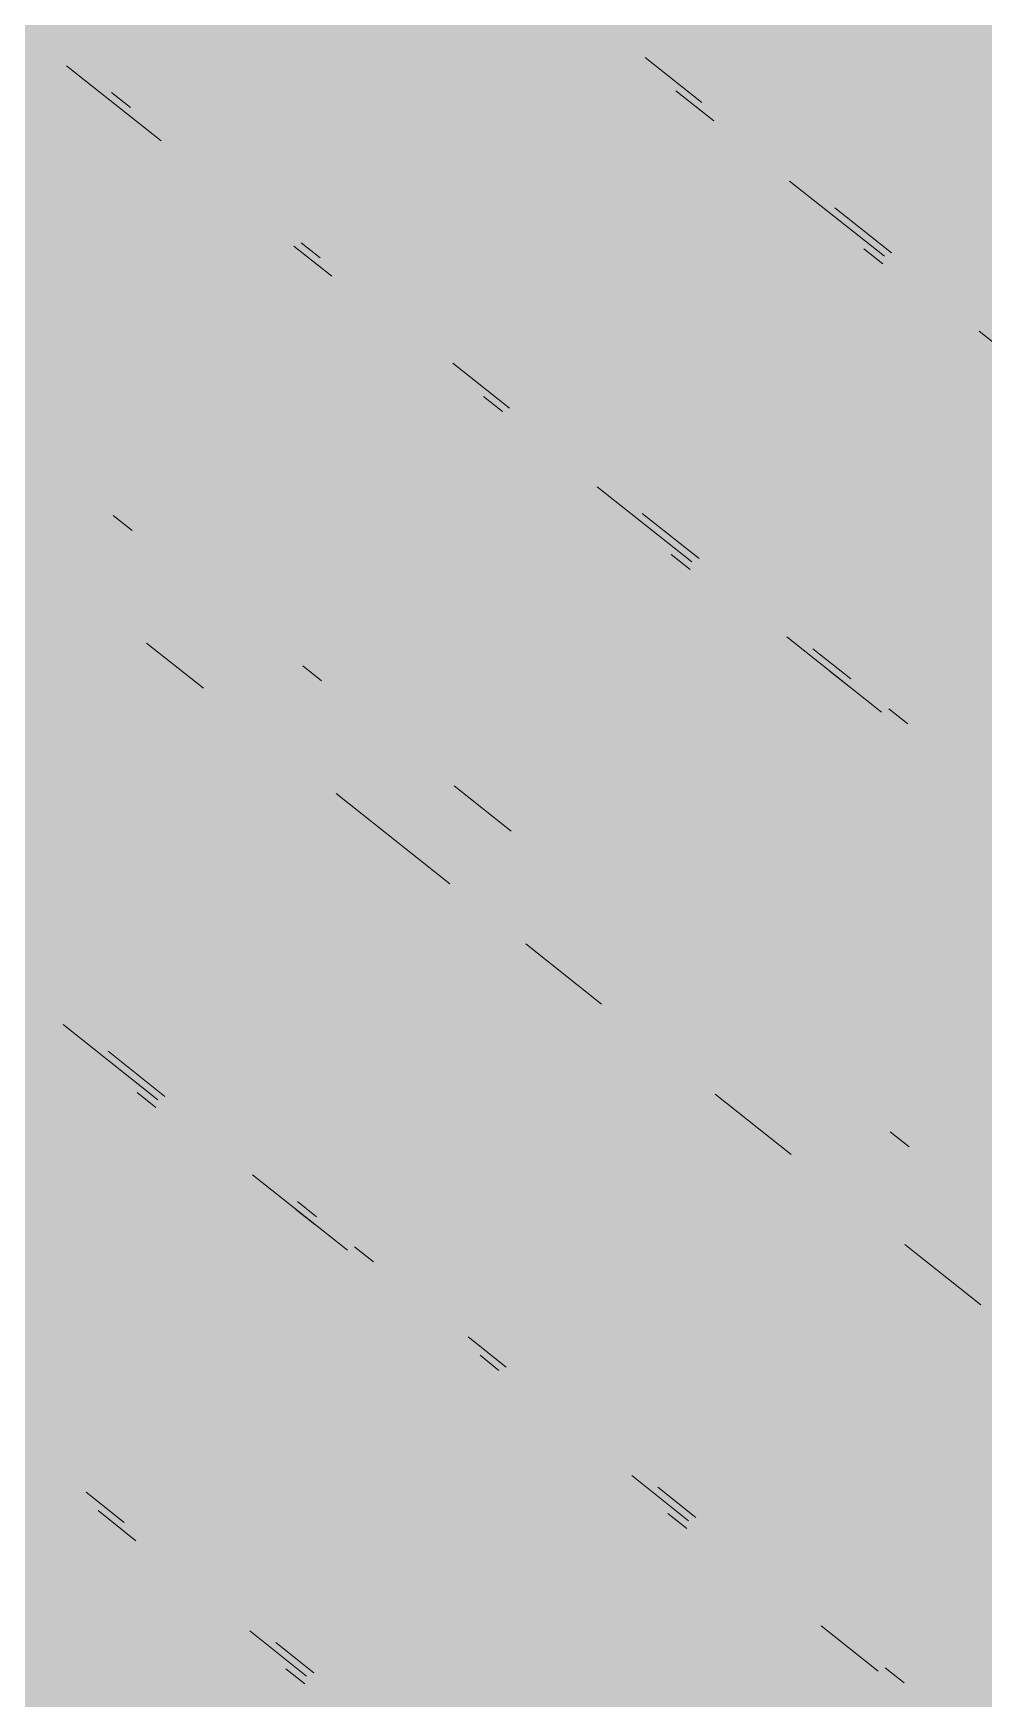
# Paper-space layout '03 3D Building and Roof' of a CAD drawing. Header units: millimetres. Extents: x 5 to 415, y 5 to 292.
# Drawn here: x 247.364 to 249.028, y 79.077 to 81.995 of the extents above; entities that cross this region are included whole.
import ezdxf

# ---------------------------------------------------------------- set-up
doc = ezdxf.new("R2010")
doc.units = ezdxf.units.MM
doc.layers.add('EXISTING', color=7, linetype='Continuous')
doc.layers.add('IMAGES', color=7, linetype='Continuous')

# ---------------------------------------------------------------- blocks, each defined once
blk = doc.blocks.new('SHEET_03')
at = {"layer": 'EXISTING', "color": 250, "lineweight": 9}
for p, q in [((248.5347, 81.8736), (248.4351, 81.9526)), ((247.4218, 81.938), (247.5878, 81.8063)), ((248.489, 81.8941), (248.5554, 81.8414)), ((247.5339, 81.8649), (247.5007, 81.8912)), ((248.6882, 81.736), (248.8542, 81.6044)), ((248.8667, 81.6102), (248.7671, 81.6892)), ((247.8201, 81.622), (247.8865, 81.5693)), ((247.8658, 81.6015), (247.8326, 81.6278)), ((248.8511, 81.5907), (248.8179, 81.6171)), ((249.0202, 81.4727), (249.1861, 81.341)), ((248.1978, 81.3381), (248.0982, 81.4171)), ((248.1521, 81.3586), (248.1853, 81.3322)), ((248.3513, 81.2005), (248.5172, 81.0689)), ((247.5367, 81.124), (247.5035, 81.1503)), ((248.5297, 81.0747), (248.4301, 81.1537)), ((248.5141, 81.0552), (248.4809, 81.0816)), ((248.6832, 80.9372), (248.8492, 80.8055)), ((247.5622, 80.9263), (247.6618, 80.8473)), ((248.7953, 80.864), (248.7289, 80.9167)), ((247.8686, 80.8606), (247.8355, 80.8869)), ((248.7922, 80.8504), (248.759, 80.8767)), ((248.8949, 80.785), (248.8617, 80.8113)), ((248.2006, 80.5972), (248.101, 80.6762)), ((247.8941, 80.6629), (248.0933, 80.5049)), ((248.2261, 80.3996), (248.3589, 80.2942)), ((247.4158, 80.2583), (247.5817, 80.1266)), ((247.5942, 80.1324), (247.4946, 80.2115)), ((247.5786, 80.113), (247.5454, 80.1393)), ((248.558, 80.1362), (248.6908, 80.0308)), ((248.8977, 80.0441), (248.8645, 80.0704)), ((247.7477, 79.9949), (247.9137, 79.8632)), ((247.8598, 79.9217), (247.8266, 79.9481)), ((247.8566, 79.9081), (247.8234, 79.9344)), ((247.9594, 79.8427), (247.9262, 79.869)), ((248.89, 79.8728), (249.0228, 79.7674)), ((248.1917, 79.6583), (248.1253, 79.711)), ((248.1461, 79.6788), (248.1792, 79.6525)), ((248.4116, 79.4681), (248.5112, 79.3891)), ((248.5237, 79.3949), (248.4573, 79.4476)), ((247.5228, 79.3862), (247.4564, 79.4389)), ((247.4771, 79.4067), (247.5435, 79.354)), ((248.5081, 79.3755), (248.4749, 79.4018)), ((247.7427, 79.196), (247.8423, 79.117)), ((248.7436, 79.2047), (248.8432, 79.1257)), ((247.8548, 79.1228), (247.7884, 79.1755)), ((247.8392, 79.1033), (247.806, 79.1297)), ((248.8888, 79.1052), (248.8556, 79.1316))]:
    blk.add_line(p, q, dxfattribs=at)
at = {"layer": 'IMAGES', "color": 7}
for points in [[(247.32, 81.9396), (247.4164, 81.9396), (247.32, 82.036), (247.4164, 82.036)], [(247.4164, 81.9396), (247.5127, 81.9396), (247.4164, 82.036), (247.5127, 82.036)], [(247.5127, 81.9396), (247.6091, 81.9396), (247.5127, 82.036), (247.6091, 82.036)], [(247.6091, 81.9396), (248.0909, 81.9396), (247.6091, 82.036), (248.0909, 82.036)], [(248.0909, 81.9396), (248.1873, 81.9396), (248.0909, 82.036), (248.1873, 82.036)], [(248.1873, 81.9396), (248.2836, 81.9396), (248.1873, 82.036), (248.2836, 82.036)], [(248.2836, 81.9396), (248.4764, 81.9396), (248.2836, 82.036), (248.4764, 82.036)], [(248.4764, 81.9396), (248.5727, 81.9396), (248.4764, 82.036), (248.5727, 82.036)], [(248.5727, 81.9396), (248.6691, 81.9396), (248.5727, 82.036), (248.6691, 82.036)], [(248.6691, 81.9396), (249.1509, 81.9396), (248.6691, 82.036), (249.1509, 82.036)], [(247.32, 81.8432), (247.4164, 81.8432), (247.32, 81.9396), (247.4164, 81.9396)], [(247.4164, 81.8432), (247.6091, 81.8432), (247.4164, 81.9396), (247.6091, 81.9396)], [(247.6091, 81.8432), (247.7055, 81.8432), (247.6091, 81.9396), (247.7055, 81.9396)], [(247.7055, 81.8432), (248.2836, 81.8432), (247.7055, 81.9396), (248.2836, 81.9396)], [(248.2836, 81.8432), (248.38, 81.8432), (248.2836, 81.9396), (248.38, 81.9396)], [(248.38, 81.8432), (248.5727, 81.8432), (248.38, 81.9396), (248.5727, 81.9396)], [(248.5727, 81.8432), (248.6691, 81.8432), (248.5727, 81.9396), (248.6691, 81.9396)], [(248.6691, 81.8432), (248.7655, 81.8432), (248.6691, 81.9396), (248.7655, 81.9396)], [(248.7655, 81.8432), (249.2473, 81.8432), (248.7655, 81.9396), (249.2473, 81.9396)], [(247.32, 81.7468), (247.4164, 81.7468), (247.32, 81.8432), (247.4164, 81.8432)], [(247.4164, 81.7468), (247.5127, 81.7468), (247.4164, 81.8432), (247.5127, 81.8432)], [(247.5127, 81.7468), (247.7055, 81.7468), (247.5127, 81.8432), (247.7055, 81.8432)], [(247.7055, 81.7468), (247.8018, 81.7468), (247.7055, 81.8432), (247.8018, 81.8432)], [(247.8018, 81.7468), (247.8982, 81.7468), (247.8018, 81.8432), (247.8982, 81.8432)], [(247.8982, 81.7468), (248.38, 81.7468), (247.8982, 81.8432), (248.38, 81.8432)], [(248.38, 81.7468), (248.4764, 81.7468), (248.38, 81.8432), (248.4764, 81.8432)], [(248.4764, 81.7468), (248.6691, 81.7468), (248.4764, 81.8432), (248.6691, 81.8432)], [(248.6691, 81.7468), (248.7655, 81.7468), (248.6691, 81.8432), (248.7655, 81.8432)], [(248.7655, 81.7468), (248.8618, 81.7468), (248.7655, 81.8432), (248.8618, 81.8432)], [(248.8618, 81.7468), (249.3436, 81.7468), (248.8618, 81.8432), (249.3436, 81.8432)], [(247.0309, 81.6504), (247.5127, 81.6504), (247.0309, 81.7468), (247.5127, 81.7468)], [(247.5127, 81.6504), (247.6091, 81.6504), (247.5127, 81.7468), (247.6091, 81.7468)], [(247.6091, 81.6504), (247.7055, 81.6504), (247.6091, 81.7468), (247.7055, 81.7468)], [(247.7055, 81.6504), (247.8018, 81.6504), (247.7055, 81.7468), (247.8018, 81.7468)], [(247.8018, 81.6504), (247.8982, 81.6504), (247.8018, 81.7468), (247.8982, 81.7468)], [(247.8982, 81.6504), (247.9945, 81.6504), (247.8982, 81.7468), (247.9945, 81.7468)], [(247.9945, 81.6504), (248.4764, 81.6504), (247.9945, 81.7468), (248.4764, 81.7468)], [(248.4764, 81.6504), (248.5727, 81.6504), (248.4764, 81.7468), (248.5727, 81.7468)], [(248.5727, 81.6504), (248.6691, 81.6504), (248.5727, 81.7468), (248.6691, 81.7468)], [(248.6691, 81.6504), (248.8618, 81.6504), (248.6691, 81.7468), (248.8618, 81.7468)], [(248.8618, 81.6504), (249.44, 81.6504), (248.8618, 81.7468), (249.44, 81.7468)], [(247.1273, 81.554), (247.6091, 81.554), (247.1273, 81.6504), (247.6091, 81.6504)], [(247.6091, 81.554), (247.7055, 81.554), (247.6091, 81.6504), (247.7055, 81.6504)], [(247.7055, 81.554), (247.8018, 81.554), (247.7055, 81.6504), (247.8018, 81.6504)], [(247.8018, 81.554), (247.8982, 81.554), (247.8018, 81.6504), (247.8982, 81.6504)], [(247.8982, 81.554), (247.9945, 81.554), (247.8982, 81.6504), (247.9945, 81.6504)], [(247.9945, 81.554), (248.0909, 81.554), (247.9945, 81.6504), (248.0909, 81.6504)], [(248.0909, 81.554), (248.6691, 81.554), (248.0909, 81.6504), (248.6691, 81.6504)], [(248.6691, 81.554), (248.7655, 81.554), (248.6691, 81.6504), (248.7655, 81.6504)], [(248.7655, 81.554), (248.9582, 81.554), (248.7655, 81.6504), (248.9582, 81.6504)], [(248.9582, 81.554), (249.6327, 81.554), (248.9582, 81.6504), (249.6327, 81.6504)], [(247.32, 81.4576), (247.7055, 81.4576), (247.32, 81.554), (247.7055, 81.554)], [(247.7055, 81.4576), (247.8018, 81.4576), (247.7055, 81.554), (247.8018, 81.554)], [(247.8018, 81.4576), (247.8982, 81.4576), (247.8018, 81.554), (247.8982, 81.554)], [(247.8982, 81.4576), (247.9945, 81.4576), (247.8982, 81.554), (247.9945, 81.554)], [(247.9945, 81.4576), (248.0909, 81.4576), (247.9945, 81.554), (248.0909, 81.554)], [(248.0909, 81.4576), (248.1873, 81.4576), (248.0909, 81.554), (248.1873, 81.554)], [(248.1873, 81.4576), (248.2836, 81.4576), (248.1873, 81.554), (248.2836, 81.554)], [(248.2836, 81.3612), (248.8618, 81.3612), (248.2836, 81.554), (248.8618, 81.554)], [(248.8618, 81.4576), (248.9582, 81.4576), (248.8618, 81.554), (248.9582, 81.554)], [(248.9582, 81.4576), (249.0545, 81.4576), (248.9582, 81.554), (249.0545, 81.554)], [(247.2236, 81.3612), (247.4164, 81.3612), (247.2236, 81.4576), (247.4164, 81.4576)], [(247.4164, 81.3612), (247.8018, 81.3612), (247.4164, 81.4576), (247.8018, 81.4576)], [(247.8018, 81.3612), (247.8982, 81.3612), (247.8018, 81.4576), (247.8982, 81.4576)], [(247.8982, 81.3612), (247.9945, 81.3612), (247.8982, 81.4576), (247.9945, 81.4576)], [(247.9945, 81.3612), (248.1873, 81.3612), (247.9945, 81.4576), (248.1873, 81.4576)], [(248.1873, 81.3612), (248.2836, 81.3612), (248.1873, 81.4576), (248.2836, 81.4576)], [(248.8618, 81.3612), (248.9582, 81.3612), (248.8618, 81.4576), (248.9582, 81.4576)], [(248.9582, 81.3612), (249.0545, 81.3612), (248.9582, 81.4576), (249.0545, 81.4576)], [(247.32, 81.2648), (247.4164, 81.2648), (247.32, 81.3612), (247.4164, 81.3612)], [(247.4164, 81.2648), (247.5127, 81.2648), (247.4164, 81.3612), (247.5127, 81.3612)], [(247.5127, 81.2648), (247.6091, 81.2648), (247.5127, 81.3612), (247.6091, 81.3612)], [(247.6091, 81.2648), (247.9945, 81.2648), (247.6091, 81.3612), (247.9945, 81.3612)], [(247.9945, 81.2648), (248.0909, 81.2648), (247.9945, 81.3612), (248.0909, 81.3612)], [(248.0909, 81.2648), (248.2836, 81.2648), (248.0909, 81.3612), (248.2836, 81.3612)], [(248.2836, 81.2648), (248.38, 81.2648), (248.2836, 81.3612), (248.38, 81.3612)], [(248.38, 81.2648), (248.4764, 81.2648), (248.38, 81.3612), (248.4764, 81.3612)], [(248.4764, 81.2648), (248.9582, 81.2648), (248.4764, 81.3612), (248.9582, 81.3612)], [(248.9582, 81.2648), (249.0545, 81.2648), (248.9582, 81.3612), (249.0545, 81.3612)], [(247.32, 81.1684), (247.4164, 81.1684), (247.32, 81.2648), (247.4164, 81.2648)], [(247.4164, 81.1684), (247.5127, 81.1684), (247.4164, 81.2648), (247.5127, 81.2648)], [(247.5127, 81.1684), (247.7055, 81.1684), (247.5127, 81.2648), (247.7055, 81.2648)], [(247.7055, 81.1684), (248.0909, 81.1684), (247.7055, 81.2648), (248.0909, 81.2648)], [(248.0909, 81.1684), (248.1873, 81.1684), (248.0909, 81.2648), (248.1873, 81.2648)], [(248.1873, 81.1684), (248.2836, 81.1684), (248.1873, 81.2648), (248.2836, 81.2648)], [(248.2836, 81.1684), (248.38, 81.1684), (248.2836, 81.2648), (248.38, 81.2648)], [(248.38, 81.1684), (248.4764, 81.1684), (248.38, 81.2648), (248.4764, 81.2648)], [(248.4764, 81.1684), (248.5727, 81.1684), (248.4764, 81.2648), (248.5727, 81.2648)], [(248.5727, 81.1684), (249.1509, 81.1684), (248.5727, 81.2648), (249.1509, 81.2648)], [(247.32, 81.072), (247.4164, 81.072), (247.32, 81.1684), (247.4164, 81.1684)], [(247.4164, 81.072), (247.5127, 81.072), (247.4164, 81.1684), (247.5127, 81.1684)], [(247.5127, 81.072), (247.6091, 81.072), (247.5127, 81.1684), (247.6091, 81.1684)], [(247.6091, 81.072), (247.7055, 81.072), (247.6091, 81.1684), (247.7055, 81.1684)], [(247.7055, 81.072), (247.8018, 81.072), (247.7055, 81.1684), (247.8018, 81.1684)], [(247.8018, 81.072), (248.1873, 81.072), (247.8018, 81.1684), (248.1873, 81.1684)], [(248.1873, 81.072), (248.2836, 81.072), (248.1873, 81.1684), (248.2836, 81.1684)], [(248.2836, 81.072), (248.38, 81.072), (248.2836, 81.1684), (248.38, 81.1684)], [(248.38, 81.072), (248.5727, 81.072), (248.38, 81.1684), (248.5727, 81.1684)], [(248.5727, 81.072), (249.2473, 81.072), (248.5727, 81.1684), (249.2473, 81.1684)], [(247.32, 80.9756), (247.4164, 80.9756), (247.32, 81.072), (247.4164, 81.072)], [(247.4164, 80.8792), (247.5127, 80.8792), (247.4164, 81.072), (247.5127, 81.072)], [(247.5127, 80.9756), (247.6091, 80.9756), (247.5127, 81.072), (247.6091, 81.072)], [(247.6091, 80.9756), (247.7055, 80.9756), (247.6091, 81.072), (247.7055, 81.072)], [(247.7055, 80.9756), (247.8018, 80.9756), (247.7055, 81.072), (247.8018, 81.072)], [(247.8018, 80.9756), (247.8982, 80.9756), (247.8018, 81.072), (247.8982, 81.072)], [(247.8982, 80.9756), (248.38, 80.9756), (247.8982, 81.072), (248.38, 81.072)], [(248.38, 80.9756), (248.4764, 80.9756), (248.38, 81.072), (248.4764, 81.072)], [(248.4764, 80.9756), (248.6691, 80.9756), (248.4764, 81.072), (248.6691, 81.072)], [(248.6691, 80.9756), (248.7655, 80.9756), (248.6691, 81.072), (248.7655, 81.072)], [(248.7655, 80.9756), (248.8618, 80.9756), (248.7655, 81.072), (248.8618, 81.072)], [(248.8618, 80.9756), (249.3436, 80.9756), (248.8618, 81.072), (249.3436, 81.072)], [(247.32, 80.8792), (247.4164, 80.8792), (247.32, 80.9756), (247.4164, 80.9756)], [(247.5127, 80.8792), (247.6091, 80.8792), (247.5127, 80.9756), (247.6091, 80.9756)], [(247.6091, 80.8792), (247.7055, 80.8792), (247.6091, 80.9756), (247.7055, 80.9756)], [(247.7055, 80.8792), (247.8018, 80.8792), (247.7055, 80.9756), (247.8018, 80.9756)], [(247.8018, 80.8792), (247.8982, 80.8792), (247.8018, 80.9756), (247.8982, 80.9756)], [(247.8982, 80.8792), (247.9945, 80.8792), (247.8982, 80.9756), (247.9945, 80.9756)], [(247.9945, 80.8792), (248.4764, 80.8792), (247.9945, 80.9756), (248.4764, 80.9756)], [(248.4764, 80.8792), (248.5727, 80.8792), (248.4764, 80.9756), (248.5727, 80.9756)], [(248.5727, 80.8792), (248.6691, 80.8792), (248.5727, 80.9756), (248.6691, 80.9756)], [(248.6691, 80.8792), (248.7655, 80.8792), (248.6691, 80.9756), (248.7655, 80.9756)], [(248.7655, 80.8792), (248.8618, 80.8792), (248.7655, 80.9756), (248.8618, 80.9756)], [(248.8618, 80.8792), (248.9582, 80.8792), (248.8618, 80.9756), (248.9582, 80.9756)], [(248.9582, 80.8792), (249.44, 80.8792), (248.9582, 80.9756), (249.44, 80.9756)], [(246.8382, 80.7827), (247.4164, 80.7827), (246.8382, 80.8792), (247.4164, 80.8792)], [(247.4164, 80.7827), (247.5127, 80.7827), (247.4164, 80.8792), (247.5127, 80.8792)], [(247.5127, 80.7827), (247.6091, 80.7827), (247.5127, 80.8792), (247.6091, 80.8792)], [(247.6091, 80.7827), (247.7055, 80.7827), (247.6091, 80.8792), (247.7055, 80.8792)], [(247.7055, 80.7827), (247.8018, 80.7827), (247.7055, 80.8792), (247.8018, 80.8792)], [(247.8018, 80.7827), (247.9945, 80.7827), (247.8018, 80.8792), (247.9945, 80.8792)], [(247.9945, 80.7827), (248.0909, 80.7827), (247.9945, 80.8792), (248.0909, 80.8792)], [(248.0909, 80.7827), (248.1873, 80.7827), (248.0909, 80.8792), (248.1873, 80.8792)], [(248.1873, 80.7827), (248.5727, 80.7827), (248.1873, 80.8792), (248.5727, 80.8792)], [(248.5727, 80.7827), (248.6691, 80.7827), (248.5727, 80.8792), (248.6691, 80.8792)], [(248.6691, 80.7827), (248.7655, 80.7827), (248.6691, 80.8792), (248.7655, 80.8792)], [(248.7655, 80.7827), (248.9582, 80.7827), (248.7655, 80.8792), (248.9582, 80.8792)], [(248.9582, 80.7827), (249.0545, 80.7827), (248.9582, 80.8792), (249.0545, 80.8792)], [(247.1273, 80.6863), (247.5127, 80.6863), (247.1273, 80.7827), (247.5127, 80.7827)], [(247.5127, 80.6863), (247.6091, 80.6863), (247.5127, 80.7827), (247.6091, 80.7827)], [(247.6091, 80.6863), (247.7055, 80.6863), (247.6091, 80.7827), (247.7055, 80.7827)], [(247.7055, 80.6863), (247.8018, 80.6863), (247.7055, 80.7827), (247.8018, 80.7827)], [(247.8018, 80.6863), (248.0909, 80.6863), (247.8018, 80.7827), (248.0909, 80.7827)], [(248.0909, 80.6863), (248.1873, 80.6863), (248.0909, 80.7827), (248.1873, 80.7827)], [(248.1873, 80.6863), (248.2836, 80.6863), (248.1873, 80.7827), (248.2836, 80.7827)], [(248.2836, 80.6863), (248.6691, 80.6863), (248.2836, 80.7827), (248.6691, 80.7827)], [(248.6691, 80.6863), (248.7655, 80.6863), (248.6691, 80.7827), (248.7655, 80.7827)], [(248.7655, 80.6863), (248.8618, 80.6863), (248.7655, 80.7827), (248.8618, 80.7827)], [(248.8618, 80.6863), (248.9582, 80.6863), (248.8618, 80.7827), (248.9582, 80.7827)], [(248.9582, 80.6863), (249.0545, 80.6863), (248.9582, 80.7827), (249.0545, 80.7827)], [(247.1273, 80.5899), (247.6091, 80.5899), (247.1273, 80.6863), (247.6091, 80.6863)], [(247.6091, 80.5899), (247.7055, 80.5899), (247.6091, 80.6863), (247.7055, 80.6863)], [(247.7055, 80.5899), (247.8018, 80.5899), (247.7055, 80.6863), (247.8018, 80.6863)], [(247.8018, 80.5899), (247.8982, 80.5899), (247.8018, 80.6863), (247.8982, 80.6863)], [(247.8982, 80.5899), (248.0909, 80.5899), (247.8982, 80.6863), (248.0909, 80.6863)], [(248.0909, 80.5899), (248.1873, 80.5899), (248.0909, 80.6863), (248.1873, 80.6863)], [(248.1873, 80.5899), (248.2836, 80.5899), (248.1873, 80.6863), (248.2836, 80.6863)], [(248.2836, 80.5899), (248.38, 80.5899), (248.2836, 80.6863), (248.38, 80.6863)], [(248.38, 80.5899), (248.4764, 80.5899), (248.38, 80.6863), (248.4764, 80.6863)], [(248.4764, 80.5899), (248.7655, 80.5899), (248.4764, 80.6863), (248.7655, 80.6863)], [(248.7655, 80.5899), (248.9582, 80.5899), (248.7655, 80.6863), (248.9582, 80.6863)], [(248.9582, 80.5899), (249.1509, 80.5899), (248.9582, 80.6863), (249.1509, 80.6863)], [(247.32, 80.4935), (247.8018, 80.4935), (247.32, 80.5899), (247.8018, 80.5899)], [(247.8018, 80.4935), (247.8982, 80.4935), (247.8018, 80.5899), (247.8982, 80.5899)], [(247.8982, 80.4935), (247.9945, 80.4935), (247.8982, 80.5899), (247.9945, 80.5899)], [(247.9945, 80.4935), (248.0909, 80.4935), (247.9945, 80.5899), (248.0909, 80.5899)], [(248.0909, 80.4935), (248.38, 80.4935), (248.0909, 80.5899), (248.38, 80.5899)], [(248.38, 80.4935), (248.4764, 80.4935), (248.38, 80.5899), (248.4764, 80.5899)], [(248.4764, 80.4935), (248.5727, 80.4935), (248.4764, 80.5899), (248.5727, 80.5899)], [(248.5727, 80.4935), (248.9582, 80.4935), (248.5727, 80.5899), (248.9582, 80.5899)], [(248.9582, 80.4935), (249.0545, 80.4935), (248.9582, 80.5899), (249.0545, 80.5899)], [(247.32, 80.3971), (247.4164, 80.3971), (247.32, 80.4935), (247.4164, 80.4935)], [(247.4164, 80.3971), (247.5127, 80.3971), (247.4164, 80.4935), (247.5127, 80.4935)], [(247.5127, 80.3971), (247.8982, 80.3971), (247.5127, 80.4935), (247.8982, 80.4935)], [(247.8982, 80.3971), (247.9945, 80.3971), (247.8982, 80.4935), (247.9945, 80.4935)], [(247.9945, 80.3971), (248.0909, 80.3971), (247.9945, 80.4935), (248.0909, 80.4935)], [(248.0909, 80.3971), (248.1873, 80.3971), (248.0909, 80.4935), (248.1873, 80.4935)], [(248.1873, 80.3971), (248.38, 80.3971), (248.1873, 80.4935), (248.38, 80.4935)], [(248.38, 80.3971), (248.4764, 80.3971), (248.38, 80.4935), (248.4764, 80.4935)], [(248.4764, 80.3971), (248.5727, 80.3971), (248.4764, 80.4935), (248.5727, 80.4935)], [(248.5727, 80.3971), (248.6691, 80.3971), (248.5727, 80.4935), (248.6691, 80.4935)], [(248.6691, 80.3971), (249.0545, 80.3971), (248.6691, 80.4935), (249.0545, 80.4935)], [(247.32, 80.3007), (247.4164, 80.3007), (247.32, 80.3971), (247.4164, 80.3971)], [(247.4164, 80.3007), (247.5127, 80.3007), (247.4164, 80.3971), (247.5127, 80.3971)], [(247.5127, 80.3007), (247.6091, 80.3007), (247.5127, 80.3971), (247.6091, 80.3971)], [(247.6091, 80.3007), (247.9945, 80.3007), (247.6091, 80.3971), (247.9945, 80.3971)], [(247.9945, 80.3007), (248.0909, 80.3007), (247.9945, 80.3971), (248.0909, 80.3971)], [(248.0909, 80.3007), (248.1873, 80.3007), (248.0909, 80.3971), (248.1873, 80.3971)], [(248.1873, 80.3007), (248.2836, 80.3007), (248.1873, 80.3971), (248.2836, 80.3971)], [(248.2836, 80.3007), (248.38, 80.3007), (248.2836, 80.3971), (248.38, 80.3971)], [(248.38, 80.3007), (248.4764, 80.3007), (248.38, 80.3971), (248.4764, 80.3971)], [(248.4764, 80.3007), (248.5727, 80.3007), (248.4764, 80.3971), (248.5727, 80.3971)], [(248.5727, 80.3007), (248.6691, 80.3007), (248.5727, 80.3971), (248.6691, 80.3971)], [(248.6691, 80.3007), (248.7655, 80.3007), (248.6691, 80.3971), (248.7655, 80.3971)], [(248.7655, 80.3007), (249.2473, 80.3007), (248.7655, 80.3971), (249.2473, 80.3971)], [(247.32, 80.2043), (247.4164, 80.2043), (247.32, 80.3007), (247.4164, 80.3007)], [(247.4164, 80.2043), (247.5127, 80.2043), (247.4164, 80.3007), (247.5127, 80.3007)], [(247.5127, 80.2043), (247.6091, 80.2043), (247.5127, 80.3007), (247.6091, 80.3007)], [(247.6091, 80.2043), (247.7055, 80.2043), (247.6091, 80.3007), (247.7055, 80.3007)], [(247.7055, 80.2043), (248.1873, 80.2043), (247.7055, 80.3007), (248.1873, 80.3007)], [(248.1873, 80.2043), (248.2836, 80.2043), (248.1873, 80.3007), (248.2836, 80.3007)], [(248.2836, 80.2043), (248.38, 80.2043), (248.2836, 80.3007), (248.38, 80.3007)], [(248.38, 80.2043), (248.4764, 80.2043), (248.38, 80.3007), (248.4764, 80.3007)], [(248.4764, 80.2043), (248.5727, 80.2043), (248.4764, 80.3007), (248.5727, 80.3007)], [(248.5727, 80.2043), (248.6691, 80.2043), (248.5727, 80.3007), (248.6691, 80.3007)], [(248.6691, 80.2043), (248.7655, 80.2043), (248.6691, 80.3007), (248.7655, 80.3007)], [(248.7655, 80.2043), (248.8618, 80.2043), (248.7655, 80.3007), (248.8618, 80.3007)], [(248.8618, 80.2043), (249.3436, 80.2043), (248.8618, 80.3007), (249.3436, 80.3007)], [(247.32, 80.1079), (247.4164, 80.1079), (247.32, 80.2043), (247.4164, 80.2043)], [(247.4164, 80.1079), (247.6091, 80.1079), (247.4164, 80.2043), (247.6091, 80.2043)], [(247.6091, 80.1079), (247.7055, 80.1079), (247.6091, 80.2043), (247.7055, 80.2043)], [(247.7055, 80.1079), (247.8018, 80.1079), (247.7055, 80.2043), (247.8018, 80.2043)], [(247.8018, 80.1079), (248.2836, 80.1079), (247.8018, 80.2043), (248.2836, 80.2043)], [(248.2836, 80.1079), (248.38, 80.1079), (248.2836, 80.2043), (248.38, 80.2043)], [(248.38, 80.1079), (248.4764, 80.1079), (248.38, 80.2043), (248.4764, 80.2043)], [(248.4764, 80.1079), (248.6691, 80.1079), (248.4764, 80.2043), (248.6691, 80.2043)], [(248.6691, 80.1079), (248.7655, 80.1079), (248.6691, 80.2043), (248.7655, 80.2043)], [(248.7655, 80.1079), (248.8618, 80.1079), (248.7655, 80.2043), (248.8618, 80.2043)], [(248.8618, 80.1079), (248.9582, 80.1079), (248.8618, 80.2043), (248.9582, 80.2043)], [(248.9582, 80.1079), (249.44, 80.1079), (248.9582, 80.2043), (249.44, 80.2043)], [(246.9345, 80.0115), (247.4164, 80.0115), (246.9345, 80.1079), (247.4164, 80.1079)], [(247.4164, 80.0115), (247.5127, 80.0115), (247.4164, 80.1079), (247.5127, 80.1079)], [(247.5127, 80.0115), (247.6091, 80.0115), (247.5127, 80.1079), (247.6091, 80.1079)], [(247.6091, 80.0115), (247.8018, 80.0115), (247.6091, 80.1079), (247.8018, 80.1079)], [(247.8018, 80.0115), (247.8982, 80.0115), (247.8018, 80.1079), (247.8982, 80.1079)], [(247.8982, 80.0115), (248.38, 80.0115), (247.8982, 80.1079), (248.38, 80.1079)], [(248.38, 80.0115), (248.4764, 80.0115), (248.38, 80.1079), (248.4764, 80.1079)], [(248.4764, 80.0115), (248.5727, 80.0115), (248.4764, 80.1079), (248.5727, 80.1079)], [(248.5727, 80.0115), (248.6691, 80.0115), (248.5727, 80.1079), (248.6691, 80.1079)], [(248.6691, 80.0115), (248.7655, 80.0115), (248.6691, 80.1079), (248.7655, 80.1079)], [(248.7655, 80.0115), (248.8618, 80.0115), (248.7655, 80.1079), (248.8618, 80.1079)], [(248.8618, 80.0115), (248.9582, 80.0115), (248.8618, 80.1079), (248.9582, 80.1079)], [(248.9582, 80.0115), (249.0545, 80.0115), (248.9582, 80.1079), (249.0545, 80.1079)], [(247.0309, 79.9151), (247.5127, 79.9151), (247.0309, 80.0115), (247.5127, 80.0115)], [(247.5127, 79.9151), (247.6091, 79.9151), (247.5127, 80.0115), (247.6091, 80.0115)], [(247.6091, 79.9151), (247.7055, 79.9151), (247.6091, 80.0115), (247.7055, 80.0115)], [(247.7055, 79.9151), (247.8018, 79.9151), (247.7055, 80.0115), (247.8018, 80.0115)], [(247.8018, 79.9151), (247.8982, 79.9151), (247.8018, 80.0115), (247.8982, 80.0115)], [(247.8982, 79.9151), (247.9945, 79.9151), (247.8982, 80.0115), (247.9945, 80.0115)], [(247.9945, 79.9151), (248.4764, 79.9151), (247.9945, 80.0115), (248.4764, 80.0115)], [(248.4764, 79.9151), (248.5727, 79.9151), (248.4764, 80.0115), (248.5727, 80.0115)], [(248.5727, 79.9151), (248.6691, 79.9151), (248.5727, 80.0115), (248.6691, 80.0115)], [(248.6691, 79.9151), (248.7655, 79.9151), (248.6691, 80.0115), (248.7655, 80.0115)], [(248.7655, 79.9151), (249.0545, 79.9151), (248.7655, 80.0115), (249.0545, 80.0115)], [(247.1273, 79.8187), (247.8018, 79.8187), (247.1273, 79.9151), (247.8018, 79.9151)], [(247.8018, 79.8187), (247.9945, 79.8187), (247.8018, 79.9151), (247.9945, 79.9151)], [(247.9945, 79.8187), (248.0909, 79.8187), (247.9945, 79.9151), (248.0909, 79.9151)], [(248.0909, 79.8187), (248.1873, 79.8187), (248.0909, 79.9151), (248.1873, 79.9151)], [(248.1873, 79.8187), (248.6691, 79.8187), (248.1873, 79.9151), (248.6691, 79.9151)], [(248.6691, 79.8187), (248.7655, 79.8187), (248.6691, 79.9151), (248.7655, 79.9151)], [(248.7655, 79.8187), (248.8618, 79.8187), (248.7655, 79.9151), (248.8618, 79.9151)], [(248.8618, 79.8187), (249.0545, 79.8187), (248.8618, 79.9151), (249.0545, 79.9151)], [(247.32, 79.7223), (247.8018, 79.7223), (247.32, 79.8187), (247.8018, 79.8187)], [(247.8018, 79.7223), (247.8982, 79.7223), (247.8018, 79.8187), (247.8982, 79.8187)], [(247.8982, 79.7223), (247.9945, 79.7223), (247.8982, 79.8187), (247.9945, 79.8187)], [(247.9945, 79.7223), (248.0909, 79.7223), (247.9945, 79.8187), (248.0909, 79.8187)], [(248.0909, 79.7223), (248.1873, 79.7223), (248.0909, 79.8187), (248.1873, 79.8187)], [(248.1873, 79.7223), (248.2836, 79.7223), (248.1873, 79.8187), (248.2836, 79.8187)], [(248.2836, 79.7223), (248.7655, 79.7223), (248.2836, 79.8187), (248.7655, 79.8187)], [(248.7655, 79.7223), (248.8618, 79.7223), (248.7655, 79.8187), (248.8618, 79.8187)], [(248.8618, 79.7223), (248.9582, 79.7223), (248.8618, 79.8187), (248.9582, 79.8187)], [(248.9582, 79.7223), (249.0545, 79.7223), (248.9582, 79.8187), (249.0545, 79.8187)], [(247.32, 79.6259), (247.4164, 79.6259), (247.32, 79.7223), (247.4164, 79.7223)], [(247.4164, 79.6259), (247.8982, 79.6259), (247.4164, 79.7223), (247.8982, 79.7223)], [(247.8982, 79.6259), (247.9945, 79.6259), (247.8982, 79.7223), (247.9945, 79.7223)], [(247.9945, 79.6259), (248.0909, 79.6259), (247.9945, 79.7223), (248.0909, 79.7223)], [(248.0909, 79.6259), (248.2836, 79.6259), (248.0909, 79.7223), (248.2836, 79.7223)], [(248.2836, 79.6259), (248.38, 79.6259), (248.2836, 79.7223), (248.38, 79.7223)], [(248.38, 79.6259), (248.8618, 79.6259), (248.38, 79.7223), (248.8618, 79.7223)], [(248.8618, 79.6259), (248.9582, 79.6259), (248.8618, 79.7223), (248.9582, 79.7223)], [(248.9582, 79.6259), (249.0545, 79.6259), (248.9582, 79.7223), (249.0545, 79.7223)], [(247.32, 79.5295), (247.4164, 79.5295), (247.32, 79.6259), (247.4164, 79.6259)], [(247.4164, 79.5295), (247.5127, 79.5295), (247.4164, 79.6259), (247.5127, 79.6259)], [(247.5127, 79.5295), (247.9945, 79.5295), (247.5127, 79.6259), (247.9945, 79.6259)], [(247.9945, 79.5295), (248.0909, 79.5295), (247.9945, 79.6259), (248.0909, 79.6259)], [(248.0909, 79.5295), (248.1873, 79.5295), (248.0909, 79.6259), (248.1873, 79.6259)], [(248.1873, 79.5295), (248.2836, 79.5295), (248.1873, 79.6259), (248.2836, 79.6259)], [(248.2836, 79.5295), (248.38, 79.5295), (248.2836, 79.6259), (248.38, 79.6259)], [(248.38, 79.5295), (248.4764, 79.5295), (248.38, 79.6259), (248.4764, 79.6259)], [(248.4764, 79.5295), (248.5727, 79.5295), (248.4764, 79.6259), (248.5727, 79.6259)], [(248.5727, 79.5295), (248.9582, 79.5295), (248.5727, 79.6259), (248.9582, 79.6259)], [(248.9582, 79.5295), (249.0545, 79.5295), (248.9582, 79.6259), (249.0545, 79.6259)], [(247.32, 79.4331), (247.5127, 79.4331), (247.32, 79.5295), (247.5127, 79.5295)], [(247.5127, 79.4331), (247.6091, 79.4331), (247.5127, 79.5295), (247.6091, 79.5295)], [(247.6091, 79.4331), (247.7055, 79.4331), (247.6091, 79.5295), (247.7055, 79.5295)], [(247.7055, 79.4331), (248.0909, 79.4331), (247.7055, 79.5295), (248.0909, 79.5295)], [(248.0909, 79.4331), (248.1873, 79.4331), (248.0909, 79.5295), (248.1873, 79.5295)], [(248.1873, 79.4331), (248.2836, 79.4331), (248.1873, 79.5295), (248.2836, 79.5295)], [(248.2836, 79.4331), (248.38, 79.4331), (248.2836, 79.5295), (248.38, 79.5295)], [(248.38, 79.4331), (248.4764, 79.4331), (248.38, 79.5295), (248.4764, 79.5295)], [(248.4764, 79.4331), (248.5727, 79.4331), (248.4764, 79.5295), (248.5727, 79.5295)], [(248.5727, 79.4331), (248.6691, 79.4331), (248.5727, 79.5295), (248.6691, 79.5295)], [(248.6691, 79.4331), (249.1509, 79.4331), (248.6691, 79.5295), (249.1509, 79.5295)], [(247.32, 79.3367), (247.4164, 79.3367), (247.32, 79.4331), (247.4164, 79.4331)], [(247.4164, 79.3367), (247.6091, 79.3367), (247.4164, 79.4331), (247.6091, 79.4331)], [(247.6091, 79.3367), (248.2836, 79.3367), (247.6091, 79.4331), (248.2836, 79.4331)], [(248.2836, 79.3367), (248.38, 79.3367), (248.2836, 79.4331), (248.38, 79.4331)], [(248.38, 79.3367), (248.5727, 79.3367), (248.38, 79.4331), (248.5727, 79.4331)], [(248.5727, 79.3367), (248.6691, 79.3367), (248.5727, 79.4331), (248.6691, 79.4331)], [(248.6691, 79.3367), (248.7655, 79.3367), (248.6691, 79.4331), (248.7655, 79.4331)], [(248.7655, 79.3367), (248.8618, 79.3367), (248.7655, 79.4331), (248.8618, 79.4331)], [(248.8618, 79.3367), (249.2473, 79.3367), (248.8618, 79.4331), (249.2473, 79.4331)], [(246.9345, 79.2403), (247.4164, 79.2403), (246.9345, 79.3367), (247.4164, 79.3367)], [(247.4164, 79.2403), (247.5127, 79.2403), (247.4164, 79.3367), (247.5127, 79.3367)], [(247.5127, 79.2403), (247.7055, 79.2403), (247.5127, 79.3367), (247.7055, 79.3367)], [(247.7055, 79.2403), (247.8018, 79.2403), (247.7055, 79.3367), (247.8018, 79.3367)], [(247.8018, 79.2403), (247.8982, 79.2403), (247.8018, 79.3367), (247.8982, 79.3367)], [(247.8982, 79.2403), (248.38, 79.2403), (247.8982, 79.3367), (248.38, 79.3367)], [(248.38, 79.2403), (248.4764, 79.2403), (248.38, 79.3367), (248.4764, 79.3367)], [(248.4764, 79.2403), (248.5727, 79.2403), (248.4764, 79.3367), (248.5727, 79.3367)], [(248.5727, 79.2403), (248.6691, 79.2403), (248.5727, 79.3367), (248.6691, 79.3367)], [(248.6691, 79.1439), (248.7655, 79.1439), (248.6691, 79.3367), (248.7655, 79.3367)], [(248.7655, 79.2403), (248.8618, 79.2403), (248.7655, 79.3367), (248.8618, 79.3367)], [(248.8618, 79.2403), (248.9582, 79.2403), (248.8618, 79.3367), (248.9582, 79.3367)], [(248.9582, 79.2403), (249.3436, 79.2403), (248.9582, 79.3367), (249.3436, 79.3367)], [(247.0309, 79.1439), (247.5127, 79.1439), (247.0309, 79.2403), (247.5127, 79.2403)], [(247.5127, 79.1439), (247.6091, 79.1439), (247.5127, 79.2403), (247.6091, 79.2403)], [(247.6091, 79.1439), (247.7055, 79.1439), (247.6091, 79.2403), (247.7055, 79.2403)], [(247.7055, 79.1439), (247.8982, 79.1439), (247.7055, 79.2403), (247.8982, 79.2403)], [(247.8982, 79.1439), (247.9945, 79.1439), (247.8982, 79.2403), (247.9945, 79.2403)], [(247.9945, 79.1439), (248.4764, 79.1439), (247.9945, 79.2403), (248.4764, 79.2403)], [(248.4764, 79.1439), (248.5727, 79.1439), (248.4764, 79.2403), (248.5727, 79.2403)], [(248.5727, 79.1439), (248.6691, 79.1439), (248.5727, 79.2403), (248.6691, 79.2403)], [(248.7655, 79.1439), (248.8618, 79.1439), (248.7655, 79.2403), (248.8618, 79.2403)], [(248.8618, 79.1439), (248.9582, 79.1439), (248.8618, 79.2403), (248.9582, 79.2403)], [(248.9582, 79.1439), (249.44, 79.1439), (248.9582, 79.2403), (249.44, 79.2403)], [(247.1273, 79.0475), (247.6091, 79.0475), (247.1273, 79.1439), (247.6091, 79.1439)], [(247.6091, 79.0475), (247.7055, 79.0475), (247.6091, 79.1439), (247.7055, 79.1439)], [(247.7055, 79.0475), (247.8018, 79.0475), (247.7055, 79.1439), (247.8018, 79.1439)], [(247.8018, 79.0475), (247.9945, 79.0475), (247.8018, 79.1439), (247.9945, 79.1439)], [(247.9945, 79.0475), (248.0909, 79.0475), (247.9945, 79.1439), (248.0909, 79.1439)], [(248.0909, 79.0475), (248.5727, 79.0475), (248.0909, 79.1439), (248.5727, 79.1439)], [(248.5727, 79.0475), (248.6691, 79.0475), (248.5727, 79.1439), (248.6691, 79.1439)], [(248.6691, 79.0475), (248.7655, 79.0475), (248.6691, 79.1439), (248.7655, 79.1439)], [(248.7655, 79.0475), (248.9582, 79.0475), (248.7655, 79.1439), (248.9582, 79.1439)], [(248.9582, 79.0475), (249.0545, 79.0475), (248.9582, 79.1439), (249.0545, 79.1439)]]:
    blk.add_solid(points, dxfattribs=at)

psp = doc.layouts.new('03 3D Building and Roof')

# ---------------------------------------------------------------- block references
psp.add_blockref('SHEET_03', (0, 0))

doc.saveas('drawing.dxf')
